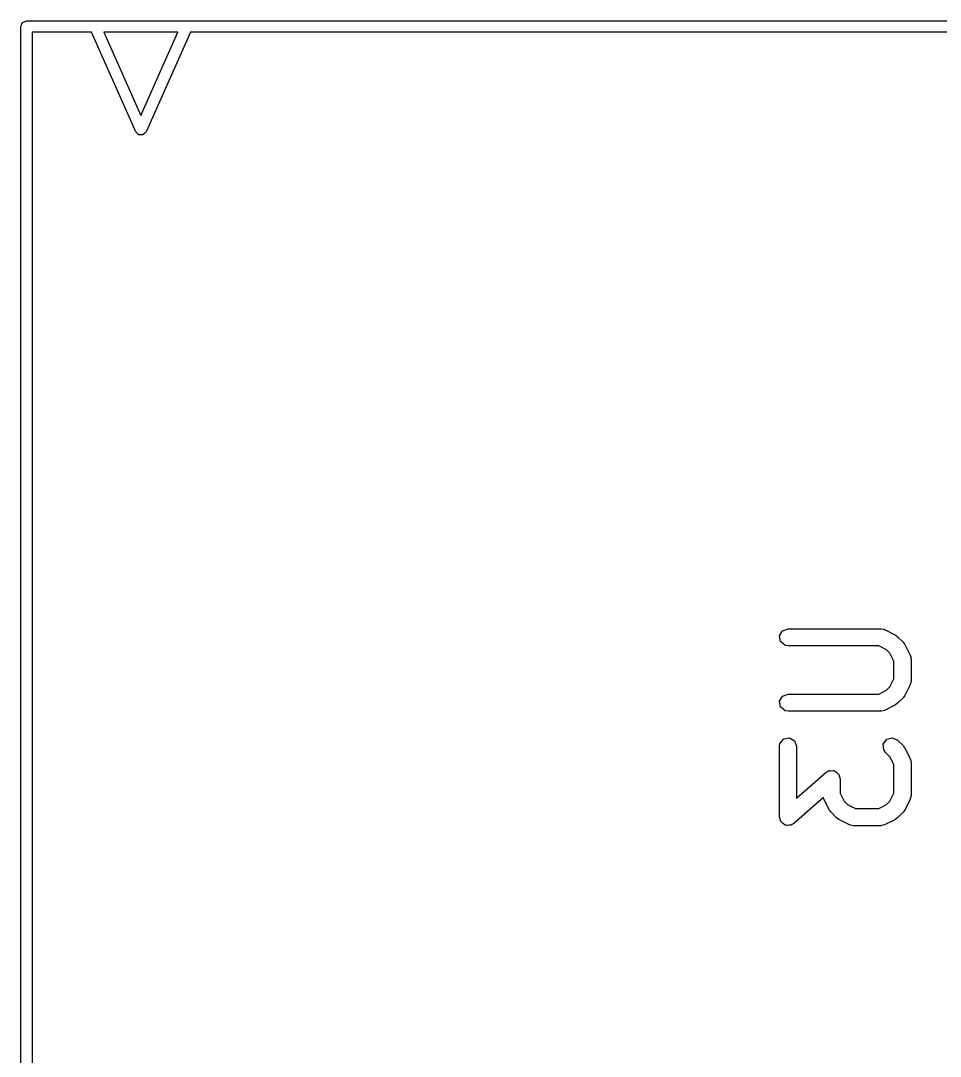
# Model space of a CAD drawing. Extents: x 0.42 to 2.1, y 0.1 to 1.56.
# Drawn here: x 1.2431 to 1.5593, y 0.7158 to 1.0721 of the extents above; entities that cross this region are included whole.
import ezdxf

# ---------------------------------------------------------------- set-up
doc = ezdxf.new("R2010")
doc.units = 0
doc.header["$MEASUREMENT"] = 0
doc.layers.add('BLACK', color=7, linetype='CONTINUOUS')

msp = doc.modelspace()

# ---------------------------------------------------------------- linework, layer by layer
at = {"layer": 'BLACK', "linetype": 'CONTINUOUS'}
for p, q in [((1.24307, 1.07016), (1.24365, 1.07155)), ((1.24307, 0.589843), (1.24307, 1.07016)), ((1.24365, 1.07155), (1.24504, 1.07213)), ((1.24504, 1.07213), (1.87496, 1.07213)), ((1.26738, 1.06819), (1.24701, 1.06819)), ((1.24701, 1.06819), (1.24701, 0.591811)), ((1.28261, 1.03392), (1.26738, 1.06819)), ((1.27169, 1.06819), (1.28441, 1.03957)), ((1.29713, 1.06819), (1.27169, 1.06819)), ((1.28441, 1.03957), (1.29713, 1.06819)), ((1.30144, 1.06819), (1.28621, 1.03392)), ((1.87299, 1.06819), (1.30144, 1.06819)), ((1.28312, 1.03344), (1.28261, 1.03392)), ((1.28361, 1.03293), (1.28312, 1.03344)), ((1.2857, 1.03344), (1.28521, 1.03293)), ((1.28621, 1.03392), (1.2857, 1.03344)), ((1.28366, 1.03292), (1.28361, 1.03293)), ((1.2837, 1.03289), (1.28366, 1.03292)), ((1.28441, 1.03291), (1.2837, 1.03289)), ((1.28512, 1.03289), (1.28441, 1.03291)), ((1.28516, 1.03292), (1.28512, 1.03289)), ((1.28521, 1.03293), (1.28516, 1.03292)), ((1.50404, 0.860509), (1.50505, 0.862258)), ((1.50505, 0.862258), (1.50694, 0.862949)), ((1.50694, 0.862949), (1.53882, 0.862949)), ((1.53882, 0.862949), (1.53983, 0.862771)), ((1.53983, 0.862771), (1.53996, 0.862657)), ((1.53996, 0.862657), (1.54014, 0.862637)), ((1.54014, 0.862637), (1.54389, 0.860762)), ((1.50439, 0.85852), (1.50404, 0.860509)), ((1.54389, 0.860762), (1.54459, 0.860237)), ((1.54459, 0.860237), (1.54465, 0.860209)), ((1.54465, 0.860209), (1.54653, 0.858335)), ((1.50593, 0.857222), (1.50439, 0.85852)), ((1.50694, 0.857043), (1.50593, 0.857222)), ((1.53812, 0.857043), (1.50694, 0.857043)), ((1.54082, 0.855695), (1.53812, 0.857043)), ((1.54201, 0.854498), (1.54082, 0.855695)), ((1.54653, 0.858335), (1.54703, 0.857612)), ((1.54703, 0.857612), (1.54708, 0.857567)), ((1.54708, 0.857567), (1.54896, 0.853818)), ((1.54336, 0.8518), (1.54201, 0.854498)), ((1.54336, 0.845695), (1.54336, 0.8518)), ((1.54896, 0.853818), (1.54925, 0.852835)), ((1.54925, 0.852835), (1.54921, 0.852663)), ((1.54921, 0.852663), (1.54927, 0.852497)), ((1.54927, 0.852497), (1.54927, 0.844998)), ((1.54201, 0.842998), (1.54336, 0.845695)), ((1.54927, 0.844998), (1.54909, 0.843988)), ((1.53812, 0.840452), (1.54082, 0.841801)), ((1.54082, 0.841801), (1.54201, 0.842998)), ((1.54896, 0.843678), (1.54708, 0.839928)), ((1.54898, 0.843853), (1.54896, 0.843678)), ((1.54909, 0.843988), (1.54898, 0.843853)), ((1.50404, 0.838012), (1.50505, 0.839761)), ((1.50439, 0.836023), (1.50404, 0.838012)), ((1.50505, 0.839761), (1.50694, 0.840452)), ((1.50694, 0.840452), (1.53812, 0.840452)), ((1.54465, 0.837286), (1.54393, 0.83678)), ((1.54653, 0.839161), (1.54465, 0.837286)), ((1.54655, 0.839219), (1.54653, 0.839161)), ((1.54708, 0.839928), (1.54655, 0.839219)), ((1.50593, 0.834724), (1.50439, 0.836023)), ((1.50694, 0.834546), (1.50593, 0.834724)), ((1.53882, 0.834546), (1.50694, 0.834546)), ((1.53898, 0.834607), (1.53882, 0.834546)), ((1.53915, 0.834566), (1.53898, 0.834607)), ((1.54014, 0.834858), (1.53915, 0.834566)), ((1.54389, 0.836733), (1.54014, 0.834858)), ((1.54393, 0.83678), (1.54389, 0.836733)), ((1.50399, 0.822501), (1.50417, 0.823511)), ((1.50417, 0.823511), (1.50547, 0.825058)), ((1.50547, 0.825058), (1.50746, 0.825409)), ((1.50746, 0.825409), (1.50921, 0.824399)), ((1.50921, 0.824399), (1.5099, 0.822501)), ((1.53971, 0.823265), (1.54087, 0.82492)), ((1.53989, 0.821253), (1.53971, 0.823265)), ((1.54087, 0.82492), (1.54282, 0.825442)), ((1.54282, 0.825442), (1.54465, 0.824589)), ((1.54465, 0.824589), (1.54653, 0.822714)), ((1.50399, 0.798129), (1.50399, 0.822501)), ((1.5099, 0.822501), (1.5099, 0.804636)), ((1.54048, 0.820413), (1.53989, 0.821253)), ((1.54201, 0.818877), (1.54048, 0.820413)), ((1.54653, 0.822714), (1.54703, 0.821991)), ((1.54703, 0.821991), (1.54708, 0.821947)), ((1.54708, 0.821947), (1.54896, 0.818197)), ((1.54336, 0.81618), (1.54201, 0.818877)), ((1.54336, 0.806325), (1.54336, 0.81618)), ((1.54896, 0.818197), (1.54925, 0.817214)), ((1.54925, 0.817214), (1.54921, 0.817043)), ((1.54921, 0.817043), (1.54927, 0.816877)), ((1.54927, 0.816877), (1.54927, 0.805628)), ((1.5099, 0.804636), (1.52, 0.813475)), ((1.52, 0.813475), (1.52038, 0.813704)), ((1.52038, 0.813704), (1.52047, 0.813809)), ((1.52047, 0.813809), (1.52059, 0.813831)), ((1.52059, 0.813831), (1.52088, 0.814006)), ((1.52088, 0.814006), (1.52167, 0.814022)), ((1.52167, 0.814022), (1.52245, 0.81416)), ((1.52245, 0.81416), (1.52266, 0.814042)), ((1.52266, 0.814042), (1.52289, 0.814047)), ((1.52289, 0.814047), (1.52351, 0.813548)), ((1.52351, 0.813548), (1.5242, 0.81315)), ((1.5242, 0.81315), (1.52428, 0.812929)), ((1.52428, 0.812929), (1.52447, 0.812781)), ((1.52447, 0.812781), (1.52462, 0.812)), ((1.52462, 0.812), (1.52489, 0.811252)), ((1.52489, 0.811252), (1.52489, 0.806325)), ((1.52489, 0.806325), (1.52624, 0.803628)), ((1.54201, 0.803628), (1.54336, 0.806325)), ((1.54927, 0.805628), (1.54909, 0.804618)), ((1.51913, 0.804871), (1.50889, 0.795907)), ((1.5193, 0.804308), (1.51913, 0.804871)), ((1.52118, 0.800558), (1.5193, 0.804308)), ((1.52624, 0.803628), (1.52744, 0.80243)), ((1.52744, 0.80243), (1.53014, 0.801082)), ((1.53812, 0.801082), (1.54082, 0.80243)), ((1.54082, 0.80243), (1.54201, 0.803628)), ((1.54896, 0.804308), (1.54708, 0.800558)), ((1.54898, 0.804483), (1.54896, 0.804308)), ((1.54909, 0.804618), (1.54898, 0.804483)), ((1.50426, 0.797381), (1.50399, 0.798129)), ((1.52122, 0.800514), (1.52118, 0.800558)), ((1.52173, 0.799791), (1.52122, 0.800514)), ((1.5236, 0.797916), (1.52173, 0.799791)), ((1.53014, 0.801082), (1.53812, 0.801082)), ((1.54653, 0.799791), (1.54465, 0.797916)), ((1.54655, 0.799849), (1.54653, 0.799791)), ((1.54708, 0.800558), (1.54655, 0.799849)), ((1.50442, 0.7966), (1.50426, 0.797381)), ((1.5046, 0.796452), (1.50442, 0.7966)), ((1.50468, 0.796231), (1.5046, 0.796452)), ((1.50537, 0.795833), (1.50468, 0.796231)), ((1.50599, 0.795334), (1.50537, 0.795833)), ((1.50623, 0.795339), (1.50599, 0.795334)), ((1.50643, 0.795221), (1.50623, 0.795339)), ((1.50722, 0.795359), (1.50643, 0.795221)), ((1.50801, 0.795376), (1.50722, 0.795359)), ((1.5083, 0.795551), (1.50801, 0.795376)), ((1.50842, 0.795572), (1.5083, 0.795551)), ((1.50851, 0.795677), (1.50842, 0.795572)), ((1.50889, 0.795907), (1.50851, 0.795677)), ((1.52366, 0.797889), (1.5236, 0.797916)), ((1.52437, 0.797363), (1.52366, 0.797889)), ((1.52812, 0.795488), (1.52437, 0.797363)), ((1.5283, 0.795468), (1.52812, 0.795488)), ((1.52843, 0.795354), (1.5283, 0.795468)), ((1.52944, 0.795176), (1.52843, 0.795354)), ((1.53882, 0.795176), (1.52944, 0.795176)), ((1.53898, 0.795237), (1.53882, 0.795176)), ((1.53915, 0.795196), (1.53898, 0.795237)), ((1.54014, 0.795488), (1.53915, 0.795196)), ((1.54389, 0.797363), (1.54014, 0.795488)), ((1.54393, 0.79741), (1.54389, 0.797363)), ((1.54465, 0.797916), (1.54393, 0.79741))]:
    msp.add_line(p, q, dxfattribs=at)

doc.saveas('drawing.dxf')
